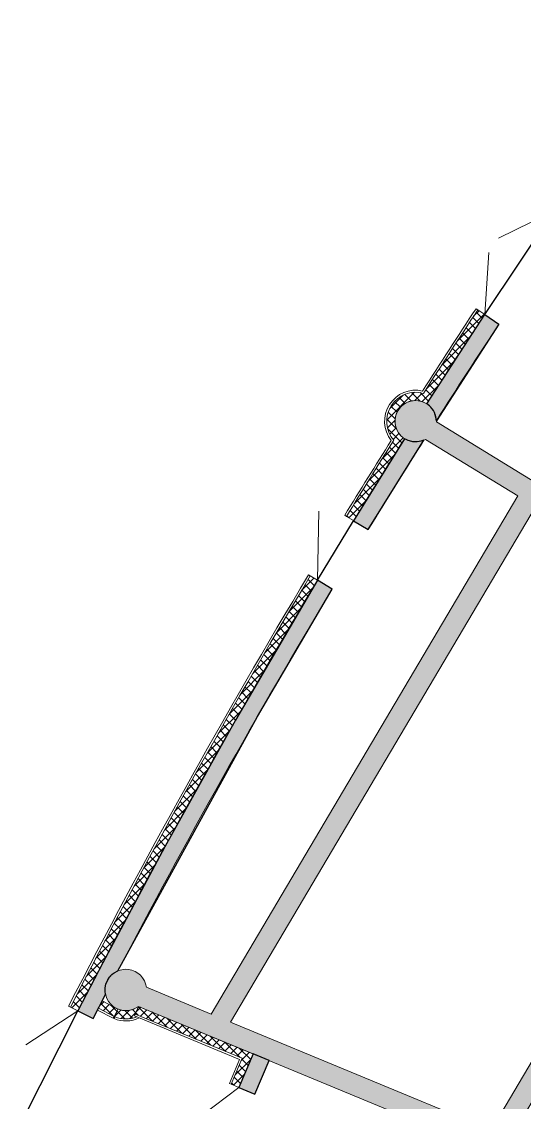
# Model space of a CAD drawing. Header units: millimetres. Extents: x 72919 to 485785, y -53256 to 338519.
# Drawn here: x 165600 to 172890, y 201859 to 217533 of the extents above; entities that cross this region are included whole.
import ezdxf

# ---------------------------------------------------------------- set-up
doc = ezdxf.new("R2010")
doc.units = ezdxf.units.MM
doc.layers.add('1', color=7, linetype='Continuous')
doc.layers.add('door', color=177, linetype='Continuous', lineweight=9)
doc.layers.add('wall', color=5, linetype='Continuous', lineweight=40)

msp = doc.modelspace()

# ---------------------------------------------------------------- hatches: boundary and pattern name
at = {"ltscale": 500, "true_color": 0x000000}
h = msp.add_hatch(color=18, dxfattribs=at)
h.dxf.hatch_style = 1
h.paths.add_polyline_path([(173916.59879, 210317.67759), (173703.20264, 210448.45301), (174602.66466, 211759.81552), (174804.03317, 211622.90331)])
h.paths.add_polyline_path([(175611.35646, 213254.93818), (176315.10067, 214289.99503), (176335.87821, 214324.07206), (176528.76397, 214604.24793), (176528.98689, 214604.57581), (176886.98345, 215131.112), (177093.72385, 214990.54739), (176734.53296, 214462.25459), (176710.32099, 214426.64399), (176627.7013, 214305.12814), (176520.86965, 214148.00168), (175818.09686, 213114.37358)])
h.paths.add_polyline_path([(174397.82092, 215902.41435), (174238.21183, 216067.42022), (174271.01138, 216073.01056), (174221.49937, 216086.23625), (174608.4981, 216631.98723), (174810.77267, 216485.05409)])
h.paths.add_polyline_path([(171473.324, 211990.8771), (172313.8365, 213286.64662), (172521.45712, 213147.36982), (171613.08648, 211745.08882), (171607.72228, 211794.20755), (171598.27767, 211830.5991), (171585.55977, 211862.94739), (171570.05554, 211892.17477), (171549.62243, 211921.85146), (171532.63834, 211941.74451), (171512.984, 211960.98109), (171489.57548, 211979.85897)])
h.paths.add_polyline_path([(170412.40855, 210295.35376), (170626.15946, 210165.69304), (171433.69278, 211462.455), (171385.88707, 211446.13101), (171336.83004, 211438.12261), (171287.82975, 211438.26364), (171256.73038, 211442.55058), (171206.65947, 211456.74167), (171175.9947, 211470.399), (171151.7921, 211484.30529)])
h.paths.add_polyline_path([(166413.7278, 203185.86542), (166637.02779, 203073.43115), (166818.02285, 203423.97295), (166811.30533, 203471.75178), (166812.35434, 203520.18764), (166822.63843, 203573.00764), (166849.93729, 203637.68754), (166873.39367, 203672.92808), (166914.3671, 203716.25911), (166943.51752, 203738.53971), (166996.68108, 203766.95034), (169019.05324, 207456.33087), (170102.33584, 209302.14871), (169888.58493, 209431.80942), (168700.63121, 207403.29474), (167673.88682, 205564.55751), (166775.57642, 203883.62731)])
h = msp.add_hatch(color=18, dxfattribs=at)
h.dxf.hatch_style = 1
h.paths.add_polyline_path([(169187.47895, 202466.93949), (168956.5027, 202562.61298), (168750.74384, 202076.11258), (168980.99723, 201978.72997)])
at = {"layer": '1', "ltscale": 500, "true_color": 0x000000}
h = msp.add_hatch(color=18, dxfattribs=at)
h.dxf.hatch_style = 1
edge = h.paths.add_edge_path()
edge.add_line((172534.86705, 201080.40594), (167293.40859, 203251.48912))
edge.add_arc((167110.78016, 203489.49512), 300, 7.500000002, 307.500000002, ccw=False)
edge.add_line((167408.21362, 203528.65298), (168349.79283, 203138.6381))
edge.add_line((168349.79283, 203138.6381), (172793.81876, 210653.93545))
edge.add_line((172793.81876, 210653.93545), (171456.33812, 211473.54464))
edge.add_arc((171313.19049, 211737.18978), 300, -1.499999998, 298.500000002, ccw=False)
edge.add_line((171613.08769, 211729.33669), (174869.3984, 209733.77407))
edge.add_line((174869.3984, 209733.77407), (174712.64958, 209477.98156))
edge.add_line((174712.64958, 209477.98156), (173049.59937, 210497.09336))
edge.add_line((173049.59937, 210497.09336), (168629.71821, 203022.62727))
edge.add_line((168629.71821, 203022.62727), (172409.1184, 201457.14815))
edge.add_line((172409.1184, 201457.14815), (176503.19713, 208380.73981))
edge.add_line((176503.19713, 208380.73981), (176247.40462, 208537.48863))
edge.add_line((176247.40462, 208537.48863), (176404.15344, 208793.28114))
edge.add_line((176404.15344, 208793.28114), (176911.73838, 208482.23473))
edge.add_line((176911.73838, 208482.23473), (176733.56197, 208180.91646))
edge.add_line((176733.56197, 208180.91646), (172534.83747, 201080.35592))

# ---------------------------------------------------------------- linework, layer by layer
at = {"color": 18, "ltscale": 500, "true_color": 0x000000}
for points in [[(415650.43379, 180914.99944, 0.4142135624), (336810.43379, 259754.99944), (221610.43379, 259754.99944, 0.4142135624), (142770.43379, 180914.99944), (142770.43379, 104414.99944, 0.4142135624), (221610.43379, 25574.99944), (336810.43379, 25574.99944, 0.4142135624), (415650.43379, 104414.99944)], [(414950.43379, 180914.99944, 0.4142135624), (336810.43379, 259054.99944), (221610.43379, 259054.99944, 0.4142135624), (143470.43379, 180914.99944), (143470.43379, 104414.99944, 0.4142135624), (221610.43379, 26274.99944), (336810.43379, 26274.99944, 0.4142135624), (414950.43379, 104414.99944)]]:
    msp.add_lwpolyline(points, format="xyb", close=True, dxfattribs=at)
for points in [[(172313.8365, 213286.64662), (173322.16545, 214789.78185)], [(171473.324, 211990.8771), (172313.8365, 213286.64662), (172521.45712, 213147.36982), (171613.08648, 211745.08882), (171607.72228, 211794.20755), (171598.27767, 211830.5991), (171585.55977, 211862.94739), (171570.05554, 211892.17477), (171549.62243, 211921.85146), (171532.63834, 211941.74451), (171512.984, 211960.98109), (171489.57548, 211979.85897), (171473.324, 211990.8771)], [(170412.40855, 210295.35376), (170626.15946, 210165.69304), (171433.69278, 211462.455), (171385.88707, 211446.13101), (171336.83004, 211438.12261), (171287.82975, 211438.26364), (171256.73038, 211442.55058), (171206.65947, 211456.74167), (171175.9947, 211470.399), (171151.7921, 211484.30529), (170412.40855, 210295.35376)], [(169888.58493, 209431.80942), (170412.40855, 210295.35376)], [(166413.7278, 203185.86542), (166637.02779, 203073.43115), (166818.02285, 203423.97295), (166811.30533, 203471.75178), (166812.35434, 203520.18764), (166822.63843, 203573.00764), (166849.93729, 203637.68754), (166873.39367, 203672.92808), (166914.3671, 203716.25911), (166943.51752, 203738.53971), (166996.68108, 203766.95034), (169019.05324, 207456.33087), (170102.33584, 209302.14871), (169888.58493, 209431.80942), (168700.63121, 207403.29474), (167673.88682, 205564.55751), (166775.57642, 203883.62731), (166413.7278, 203185.86542)], [(165599.73202, 201569.22976), (166413.7278, 203185.86542)], [(168956.5027, 202562.61298), (168750.74384, 202076.11258), (168980.99723, 201978.72997), (169187.47895, 202466.93949), (168957.22555, 202564.3221)]]:
    msp.add_lwpolyline(points, dxfattribs=at)
at = {"layer": 'door', "linetype": 'ByBlock', "ltscale": 100}
for p, q in [((173322.16545, 214789.76761), (172514.25435, 214393.18262)), ((172313.8365, 213286.64662), (172374.33937, 214184.61065)), ((169888.58493, 209431.80942), (169910.24076, 210431.57491)), ((166413.7278, 203185.86542), (165661.27864, 202692.08382)), ((168750.74384, 202076.11258), (168032.67879, 201533.54223))]:
    msp.add_line(p, q, dxfattribs=at)
at = {"layer": 'wall', "color": 18, "lineweight": 18, "ltscale": 0.007407, "true_color": 0x000000}
for p, q in [((171498.40844, 212030.13871), (171376.09474, 212152.45241)), ((167287.78489, 203123.93147), (167206.53065, 203205.1857)), ((168921.59332, 202480.07253), (168756.0033, 202645.66255))]:
    msp.add_line(p, q, dxfattribs=at)
at = {"layer": 'wall', "color": 18, "lineweight": 18, "ltscale": 0.007407, "true_color": 0x000000, "extrusion": (0.888164, -0.459526, 0)}
msp.add_line((166769.20521, 203329.73332), (166700.27626, 203196.50869), dxfattribs=at)
at = {"layer": 'wall', "color": 18, "lineweight": 18, "ltscale": 0.007407, "true_color": 0x000000, "extrusion": (0.92388, -0.382683, 0)}
msp.add_line((167293.40859, 203251.48912), (167236.00608, 203112.90719), dxfattribs=at)
at = {"layer": 'wall', "color": 18, "lineweight": 18, "ltscale": 0.007407, "true_color": 0x000000, "extrusion": (0.707107, -0.707107, 0)}
for points, elevation in [([(272530.13637, 0), (272641.0533, 0)], -29067.75019), ([(272111.0359, 0), (272659.05074, 0)], -28980.25019), ([(271126.09796, 0), (271458.37754, 0)], -28717.75019), ([(270718.04969, 0), (270996.99316, 0)], -28980.25019), ([(271060.21707, 0), (271214.57257, 0)], -28805.25019), ([(270500.47027, 0), (270654.82578, 0)], -28805.25019), ([(270440.06641, 0), (270561.0949, 0)], -28630.25019), ([(269380.49153, 0), (269904.20761, 0)], -28367.75019), ([(269182.14497, 0), (269531.51554, 0)], -28280.25019), ([(267952.08233, 0), (268205.91731, 0)], -28017.75019), ([(267607.52402, 0), (268096.10628, 0)], -27930.25019), ([(267267.59882, 0), (267749.98148, 0)], -27842.75019), ([(266932.13562, 0), (267408.55372, 0)], -27755.25019), ([(266600.9737, 0), (267071.64788, 0)], -27667.75019), ([(266273.96188, 0), (266739.09957, 0)], -27580.25019), ([(265950.95778, 0), (266410.75424, 0)], -27492.75019), ([(265631.82705, 0), (266086.46641, 0)], -27405.25019), ([(265004.68505, 0), (265449.52221, 0)], -27230.25019), ([(264696.44013, 0), (265136.61389, 0)], -27142.75019), ([(264090.06333, 0), (264521.34488, 0)], -26967.75019), ([(263791.73202, 0), (264218.77018, 0)], -26880.25019), ([(262915.06984, 0), (263330.11132, 0)], -26617.75019), ([(262345.07511, 0), (262752.6739, 0)], -26442.75019), ([(261510.25733, 0), (261907.42779, 0)], -26180.25019), ([(261630.46454, 0), (261706.44951, 0)], -25830.25019), ([(261345.28012, 0), (261357.04192, 0)], -26005.25019), ([(261608.35591, 0), (261734.2792, 0)], -25742.75019), ([(261636.1856, 0), (261762.1089, 0)], -25655.25019), ([(261680.31623, 0), (261797.64842, 0)], -25567.75019), ([(261711.67647, 0), (261878.57298, 0)], -25480.25019), ([(261795.28928, 0), (262028.66634, 0)], -25392.75019), ([(261935.02296, 0), (262064.91002, 0)], -25305.25019), ([(261971.26665, 0), (262101.15371, 0)], -25217.75019), ([(261664.01529, 0), (261665.50815, 0)], -25567.75019), ([(262007.51033, 0), (262137.3974, 0)], -25130.25019), ([(262043.75402, 0), (262173.64108, 0)], -25042.75019), ([(262079.99771, 0), (262209.88477, 0)], -24955.25019), ([(262152.48508, 0), (262282.37214, 0)], -24780.25019), ([(262188.72877, 0), (262318.61583, 0)], -24692.75019), ([(262224.97245, 0), (262354.85952, 0)], -24605.25019), ([(262261.21614, 0), (262391.1032, 0)], -24517.75019), ([(262297.45983, 0), (262427.34689, 0)], -24430.25019), ([(262333.70351, 0), (262463.59058, 0)], -24342.75019), ([(262369.9472, 0), (262499.83426, 0)], -24255.25019), ([(262406.19089, 0), (262536.07795, 0)], -24167.75019), ([(262442.43457, 0), (262572.32164, 0)], -24080.25019), ([(262478.67826, 0), (262608.56532, 0)], -23992.75019)]:
    msp.add_lwpolyline(points, dxfattribs=dict(at, elevation=elevation))
at = {"layer": 'wall', "color": 18, "lineweight": 18, "ltscale": 0.007407, "true_color": 0x000000, "extrusion": (-0.550149, -0.835067, 0), "elevation": -272906.81022}
msp.add_lwpolyline([(26404.18635, 0), (26434.18635, 0)], dxfattribs=at)
at = {"layer": 'wall', "color": 18, "lineweight": 18, "ltscale": 0.007407, "true_color": 0x000000}
for points in [[(172213.62849, 213352.66446), (172313.8365, 213286.64662)], [(172179.19161, 213081.76715), (172092.52409, 213168.43467)], [(172521.45712, 213147.36982), (172313.8365, 213286.64662)], [(172130.21808, 213006.997), (172043.53571, 213093.67937)], [(171690.62369, 212551.14286), (172099.48017, 212959.99934)], [(171886.14814, 212632.3485), (171799.39051, 212719.10613)], [(171934.85567, 212707.38466), (171848.11323, 212794.1271)], [(171467.19242, 212203.9679), (171868.77292, 212605.5484)], [(171788.89295, 212482.11632), (171702.10475, 212568.90452)], [(171595.02287, 212181.01165), (171508.17272, 212267.8618)], [(171643.41028, 212256.36793), (171556.57572, 212343.20249)], [(170893.52896, 211754.04814), (171296.33213, 212156.8513)], [(171161.37522, 211995.94086), (171074.52627, 212082.78982)], [(171373.79999, 212031.00347), (171252.08287, 212152.72059)], [(171546.68892, 212105.60192), (171459.82311, 212192.46772)], [(171042.76148, 211867.06723), (170954.36435, 211955.46437)], [(170937.13085, 211550.16265), (171028.76195, 211641.79374)], [(170826.49398, 211192.0384), (171132.309, 211497.85343)], [(171018.55172, 211272.55857), (170931.50922, 211359.60106)], [(171066.29574, 211348.55823), (170979.26965, 211435.58432)], [(170622.0179, 210863.81864), (170997.99947, 211239.80021)], [(170780.63936, 210891.75249), (170693.51382, 210978.87803)], [(170733.21866, 210815.4295), (170646.0763, 210902.57187)], [(170638.53927, 210662.62152), (170551.36307, 210749.79772)], [(169759.97543, 209509.00785), (169785.69733, 209493.56817)], [(169796.18639, 209277.58804), (169708.69296, 209365.08147)], [(169657.51049, 209045.03288), (169569.96194, 209132.58142)], [(169703.68108, 209122.60597), (169616.15098, 209210.13608)], [(169565.3336, 208889.72239), (169477.74796, 208977.30804)], [(169473.37602, 208734.1926), (169385.75298, 208821.81564)], [(169107.74435, 208109.87477), (169019.96883, 208197.65029)], [(169153.25555, 208188.10726), (169065.49935, 208275.86346)], [(168926.25175, 207796.39263), (168838.39822, 207884.24616)], [(168881.01683, 207717.88386), (168793.14362, 207805.75707)], [(168790.71313, 207560.70018), (168702.80033, 207648.61299)], [(168655.6735, 207324.50876), (168567.70074, 207412.48152)], [(168700.63121, 207403.29474), (168612.6785, 207491.24744)], [(168610.77135, 207245.66722), (168522.77846, 207333.66012)], [(168476.39863, 207008.80889), (168388.34487, 207096.86264)], [(168521.13388, 207087.81732), (168433.10048, 207175.85072)], [(168387.09529, 206850.62485), (168299.00059, 206938.71955)], [(168431.71908, 206929.74474), (168343.64489, 207017.81893)], [(168209.15839, 206533.587), (168120.98087, 206621.76452)], [(168120.52545, 206374.73257), (168032.30607, 206462.95195)], [(167822.14259, 206084.04434), (168130.19914, 206392.10089)], [(168032.11662, 206215.65403), (167943.85506, 206303.91558)], [(168076.293, 206295.22133), (167988.05257, 206383.46176)], [(167855.97254, 205896.82336), (167767.62571, 205985.17018)], [(167374.8365, 205265.50719), (167673.88682, 205564.55751)], [(167593.4453, 205416.88847), (167504.96824, 205505.36553)], [(167637.05879, 205497.01867), (167548.60363, 205585.47383)], [(167506.38793, 205256.45848), (167417.86682, 205344.97958)], [(167549.88834, 205336.70176), (167461.38929, 205425.2008)], [(167230.09685, 204997.02385), (167526.32087, 205293.24787)], [(167419.55696, 205095.80207), (167330.9915, 205184.36753)], [(167462.94412, 205176.1586), (167374.40088, 205264.70184)], [(167332.95274, 204934.91891), (167244.34261, 205023.52905)], [(166946.8007, 204466.24033), (167237.61113, 204757.05077)], [(167203.47233, 204693.16827), (167114.79459, 204781.84601)], [(167160.42595, 204612.47097), (167071.7255, 204701.17141)], [(166988.81031, 204289.11185), (166900.01828, 204377.90388)], [(166671.38437, 203943.33662), (166957.07599, 204229.02825)], [(166860.69825, 204045.99286), (166771.83667, 204134.85443)], [(166903.34507, 204127.08972), (166814.50676, 204215.92804)], [(166536.50351, 203684.71208), (166819.73813, 203967.9467)], [(166775.57642, 203883.62731), (166686.66807, 203972.53566)], [(166818.10868, 203964.83874), (166729.22376, 204053.72366)], [(166328.79819, 203229.51938), (166550.67102, 203451.39222)], [(166563.77628, 203476.70902), (166474.74957, 203565.73573)], [(166479.45895, 203313.53897), (166390.38432, 203402.6136)], [(166769.20521, 203329.73332), (166996.68028, 203212.04023)], [(166769.20521, 203329.73332), (166996.68028, 203212.04023)], [(166307.00093, 203240.72321), (166280.31922, 203254.43765)], [(166939.63033, 203073.31278), (166996.68028, 203212.04023)], [(167094.41491, 203069.81408), (166983.71535, 203180.51363)], [(167207.24867, 203080.724), (167098.21427, 203189.7584)], [(166945.71874, 203103.28957), (166945.72155, 203103.29555)], [(167760.01696, 202928.32654), (167851.86098, 203020.17056)], [(168344.00333, 202686.43147), (168122.27224, 202908.16255)], [(168722.51696, 202529.64599), (168814.36098, 202621.49001)], [(169187.47895, 202466.93949), (168980.99723, 201978.72997), (168750.74384, 202076.11258), (168956.5027, 202562.61298)], [(168787.35527, 202470.74062), (168901.86098, 202585.24632)], [(168640.2222, 202122.85623), (168798.88916, 202498.01158)], [(168696.66203, 202256.30368), (168922.44529, 202482.08694)], [(168673.067, 202108.96497), (168831.75204, 202267.65001)], [(168640.2222, 202122.85623), (168612.5918, 202134.54215)], [(168674.6534, 202108.29402), (168646.12782, 202136.81959)]]:
    msp.add_lwpolyline(points, dxfattribs=at)
at = {"layer": 'wall', "color": 18, "lineweight": 18, "ltscale": 0.007407, "true_color": 0x000000, "extrusion": (0.707107, 0.707107, 0)}
for points, elevation in [([(28940.65439, 0), (29063.19985, 0)], 272508.13647), ([(28755.61087, 0), (28878.36968, 0)], 271633.13647), ([(28883.84851, 0), (29003.91583, 0)], 270845.63647), ([(28571.08164, 0), (28797.24893, 0)], 270495.63647), ([(28423.69337, 0), (28546.83673, 0)], 270145.63647), ([(28443.82536, 0), (28566.94533, 0)], 270233.13647), ([(28383.20078, 0), (28506.39122, 0)], 269970.63647), ([(28321.88973, 0), (28445.15152, 0)], 269708.13647), ([(27895.51663, 0), (28019.27691, 0)], 267958.13647), ([(27784.1046, 0), (27907.9958, 0)], 267520.63647), ([(27738.99704, 0), (27862.94132, 0)], 267345.63647), ([(27532.16184, 0), (27656.35012, 0)], 266558.13647), ([(27555.45542, 0), (27679.61617, 0)], 266645.63647), ([(27508.79012, 0), (27633.00603, 0)], 266470.63647), ([(27438.20557, 0), (27562.505, 0)], 266208.13647), ([(27390.75752, 0), (27515.11316, 0)], 266033.13647), ([(27148.80098, 0), (27273.44405, 0)], 265158.13647), ([(27124.1717, 0), (27248.8441, 0)], 265070.63647), ([(27074.6759, 0), (27199.40728, 0)], 264895.63647), ([(26822.43725, 0), (26947.47012, 0)], 264020.63647), ([(26614.90695, 0), (26740.18896, 0)], 263320.63647), ([(26562.22329, 0), (26687.5687, 0)], 263145.63647), ([(26455.89125, 0), (26581.36483, 0)], 262795.63647), ([(26429.1069, 0), (26554.61281, 0)], 262708.13647), ([(26184.41044, 0), (26310.21244, 0)], 261920.63647), ([(26129.14153, 0), (26255.01059, 0)], 261745.63647), ([(26156.81663, 0), (26282.65211, 0)], 261833.13647), ([(26017.62681, 0), (26143.63142, 0)], 261395.63647), ([(25423.43835, 0), (25128.73857, 0)], 262008.13647), ([(24495.00751, 0), (24808.58262, 0)], 262270.63647), ([(23693.94313, 0), (23823.43563, 0)], 262533.13647), ([(23587.48785, 0), (23716.98035, 0)], 262270.63647)]:
    msp.add_lwpolyline(points, dxfattribs=dict(at, elevation=elevation))
at = {"layer": 'wall', "color": 18, "lineweight": 18, "ltscale": 0.007407, "true_color": 0x000000, "extrusion": (-0.707107, -0.707107, 0)}
for points, elevation in [([(-28958.74516, 0), (-29081.2698, 0)], -272595.63647), ([(-28885.93144, 0), (-29008.53992, 0)], -272245.63647), ([(-28849.07356, 0), (-28971.72452, 0)], -272070.63647), ([(-28867.54012, 0), (-28990.16979, 0)], -272158.13647), ([(-28793.22208, 0), (-28915.93747, 0)], -271808.13647), ([(-28736.69207, 0), (-28859.47273, 0)], -271545.63647), ([(-28835.86464, 0), (-28971.11565, 0)], -271020.63647), ([(-28705.38075, 0), (-28902.06656, 0)], -270583.13647), ([(-28818.76255, 0), (-28960.21433, 0)], -270670.63647), ([(-28503.76466, 0), (-28571.08164, 0)], -270495.63647), ([(-28403.48519, 0), (-28526.65204, 0)], -270058.13647), ([(-28280.63375, 0), (-28403.9436, 0)], -269533.13647), ([(-28239.07178, 0), (-28362.43008, 0)], -269358.13647), ([(-28259.89104, 0), (-28383.22506, 0)], -269445.63647), ([(-28276.11799, 0), (-28320.61062, 0)], -269183.13647), ([(-28218.17594, 0), (-28341.55862, 0)], -269270.63647), ([(-27939.53974, 0), (-28063.24836, 0)], -268133.13647), ([(-27828.90182, 0), (-27952.74034, 0)], -267695.63647), ([(-27716.32676, 0), (-27840.29774, 0)], -267258.13647), ([(-27670.75295, 0), (-27794.77764, 0)], -267083.13647), ([(-27693.57875, 0), (-27817.57653, 0)], -267170.63647), ([(-27624.8678, 0), (-27748.9466, 0)], -266908.13647), ([(-27647.84932, 0), (-27771.90101, 0)], -266995.63647), ([(-27294.91946, 0), (-27419.38879, 0)], -265683.13647), ([(-27173.35126, 0), (-27297.9651, 0)], -265245.63647), ([(-26949.54983, 0), (-27074.43059, 0)], -264458.13647), ([(-26974.73373, 0), (-27099.5844, 0)], -264545.63647), ([(-26924.28646, 0), (-27049.19743, 0)], -264370.63647), ([(-26848.01903, 0), (-26973.02126, 0)], -264108.13647), ([(-26873.52112, 0), (-26998.49282, 0)], -264195.63647), ([(-26796.77571, 0), (-26921.83933, 0)], -263933.13647), ([(-26535.76096, 0), (-26661.13824, 0)], -263058.13647), ([(-26402.24189, 0), (-26527.78023, 0)], -262620.63647), ([(-26348.26963, 0), (-26473.8732, 0)], -262445.63647), ([(-26211.92302, 0), (-26337.69165, 0)], -262008.13647), ([(-26073.54716, 0), (-26199.48376, 0)], -261570.63647), ([(-25586.23394, 0), (-25839.05134, 0)], -261658.13647), ([(-25598.12056, 0), (-25707.04155, 0)], -261745.63647), ([(-24917.49488, 0), (-25231.06999, 0)], -262095.63647), ([(-24706.25119, 0), (-25019.8263, 0)], -262183.13647), ([(-24072.52013, 0), (-24386.09524, 0)], -262445.63647), ([(-23861.27645, 0), (-24174.85156, 0)], -262533.13647), ([(-23658.45803, 0), (-23787.95054, 0)], -262445.63647), ([(-23622.97294, 0), (-23752.46544, 0)], -262358.13647)]:
    msp.add_lwpolyline(points, dxfattribs=dict(at, elevation=elevation))
at = {"layer": 'wall', "color": 18, "lineweight": 18, "ltscale": 0.007407, "true_color": 0x000000}
for points in [[(172534.86705, 201080.40594), (167293.40859, 203251.48912, -3.7320508076), (167408.21362, 203528.65298), (168349.79283, 203138.6381), (172793.81876, 210653.93545), (171456.33812, 211473.54464, -3.7320508076), (171613.08769, 211729.33669), (174869.3984, 209733.77407), (174712.64958, 209477.98156), (173049.59937, 210497.09336), (168629.71821, 203022.62727), (172409.1184, 201457.14815), (176503.19713, 208380.73981), (176247.40462, 208537.48863), (176404.15344, 208793.28114), (176911.73838, 208482.23473), (172534.83747, 201080.35592)], [(170412.40855, 210295.35376), (170626.15946, 210165.69304, -0.0035245126), (171433.69278, 211462.455)], [(166637.02779, 203073.43115), (166413.7278, 203185.86542, -0.0164566204), (169888.58493, 209431.80942)], [(166996.68108, 203766.95034, -0.0146462968), (170102.33584, 209302.14871), (169888.58493, 209431.80942)]]:
    msp.add_lwpolyline(points, format="xyb", dxfattribs=at)
at = {"layer": 'wall', "color": 18, "lineweight": 18, "ltscale": 0.007407, "true_color": 0x000000, "extrusion": (-0.522607, -0.852574, 0), "elevation": -268351.0097}
for points in [[(35267.29139, 0), (35237.29139, 0)], [(35387.29139, 0), (35267.29139, 0)]]:
    msp.add_lwpolyline(points, dxfattribs=at)
at = {"layer": 'wall', "color": 18, "lineweight": 18, "ltscale": 0.007407, "true_color": 0x000000, "extrusion": (-0.514656, -0.857397, 0), "elevation": -267000.34299}
msp.add_lwpolyline([(37756.52218, 0), (37876.52218, 0)], dxfattribs=at)
at = {"layer": 'wall', "color": 18, "lineweight": 18, "ltscale": 0.007407, "true_color": 0x000000, "extrusion": (-0.707107, 0.707107, 0), "elevation": 27317.75019}
msp.add_lwpolyline([(-265316.44281, 0), (-265766.09891, 0)], dxfattribs=at)
at = {"layer": 'wall', "color": 18, "lineweight": 18, "ltscale": 0.007407, "true_color": 0x000000, "extrusion": (0.457148, 0.889391, 0), "elevation": 256787.3216}
msp.add_lwpolyline([(-55120.74177, 0), (-55000.74177, 0)], dxfattribs=at)
at = {"layer": 'wall', "color": 18, "lineweight": 18, "ltscale": 0.007407, "true_color": 0x000000, "extrusion": (-0.459526, -0.888164, 0)}
for points, elevation in [([(54683.06727, 0), (54939.18554, 0)], -257075.01902), ([(54939.18554, 0), (54683.06727, 0)], -257105.01902)]:
    msp.add_lwpolyline(points, dxfattribs=dict(at, elevation=elevation))
at = {"layer": 'wall', "color": 18, "lineweight": 18, "ltscale": 0.007407, "true_color": 0x000000, "extrusion": (0.888164, -0.459526, 0), "elevation": 54939.18554}
for points in [[(257105.01902, 0), (257225.01902, 0)], [(257075.01902, 0), (257105.01902, 0)]]:
    msp.add_lwpolyline(points, dxfattribs=at)
at = {"layer": 'wall', "color": 18, "lineweight": 18, "ltscale": 0.007407, "true_color": 0x000000, "extrusion": (-0.382683, -0.92388, 0)}
for points, elevation in [([(76777.97863, 0), (78457.20469, 0)], -251680.30656), ([(76777.97863, 0), (78578.09873, 0)], -251800.30656), ([(76777.97863, 0), (76812.10978, 0)], -251650.30656), ([(78426.98118, 0), (76777.97863, 0)], -251650.30656)]:
    msp.add_lwpolyline(points, dxfattribs=dict(at, elevation=elevation))
at = {"layer": 'wall', "color": 18, "lineweight": 18, "ltscale": 0.007407, "true_color": 0x000000, "extrusion": (0.921014, -0.38953, 0)}
for points, elevation in [([(252376.62038, 0), (251848.39756, 0)], 76706.93234), ([(251848.39756, 0), (252225.50283, 0)], 76556.93234)]:
    msp.add_lwpolyline(points, dxfattribs=dict(at, elevation=elevation))
at = {"layer": 'wall', "color": 18, "lineweight": 18, "ltscale": 0.007407, "true_color": 0x000000, "extrusion": (0.38953, 0.921014, 0), "elevation": 251848.39756}
msp.add_lwpolyline([(-76706.93234, 0), (-76586.93234, 0)], dxfattribs=at)
at = {"layer": 'wall', "color": 18, "lineweight": 18, "ltscale": 0.007407, "true_color": 0x000000, "extrusion": (0, 0, -1)}
for centre, radius, start, end in [((-263010.43378, 153534.99945), 108760, 32.6276088528, 33.3772130262), ((-263010.43378, 153534.99945), 108730, 32.6161944579, 33.3772130262), ((-171313.19049, 211737.18978), 450, 321.920815224, 102.887514274), ((-171313.19049, 211737.18978), 420, 319.065354621, 105.742974915), ((-263010.43379, 153534.99944), 108760, 31.5072919078, 32.1807206633), ((-263010.43379, 153534.99944), 108730, 31.5072919078, 32.1921350582), ((-263010.43379, 153534.99944), 108760, 27.2032385992, 30.9744777446), ((-263010.43379, 153534.99944), 108730, 27.2032385992, 30.9744777446), ((-167110.78016, 203489.49512), 450, 244.310314904, 292.354307899)]:
    msp.add_arc(centre, radius, start, end, dxfattribs=at)
at = {"layer": 'wall', "color": 18, "lineweight": 18, "ltscale": 0.007407, "true_color": 0x000000}
for centre, radius, start, end in [((263010.43378, 153534.99945), 108730, 146.6227869738, 147.3838055421), ((263010.43379, 153534.99944), 108610, 146.6227869738, 147.4375744623), ((263010.43378, 153534.99945), 108610, 146.6227869738, 147.4375744623), ((263010.43379, 153534.99944), 108360, 146.6238884663, 147.5073324838), ((171313.19049, 211737.18978), 300, 57.738898372, 237.452772125), ((263010.43379, 153534.99944), 108730, 147.8078649418, 148.4927080922), ((263010.43379, 153534.99944), 108610, 147.7540960002, 148.4927080922), ((263010.43379, 153534.99944), 108610, 147.7540960002, 148.4927080922), ((263010.43379, 153534.99944), 108730, 149.0255222554, 152.7967614008), ((263010.43379, 153534.99944), 108610, 149.0255222554, 152.7967614008), ((263010.43379, 153534.99944), 108360, 152.5870606409, 152.7956598973), ((167110.78016, 203489.49512), 300, 247.645692101, 307.49999999), ((167110.78016, 203489.49512), 420, 247.645692101, 292.354293273)]:
    msp.add_arc(centre, radius, start, end, dxfattribs=at)

doc.saveas('drawing.dxf')
